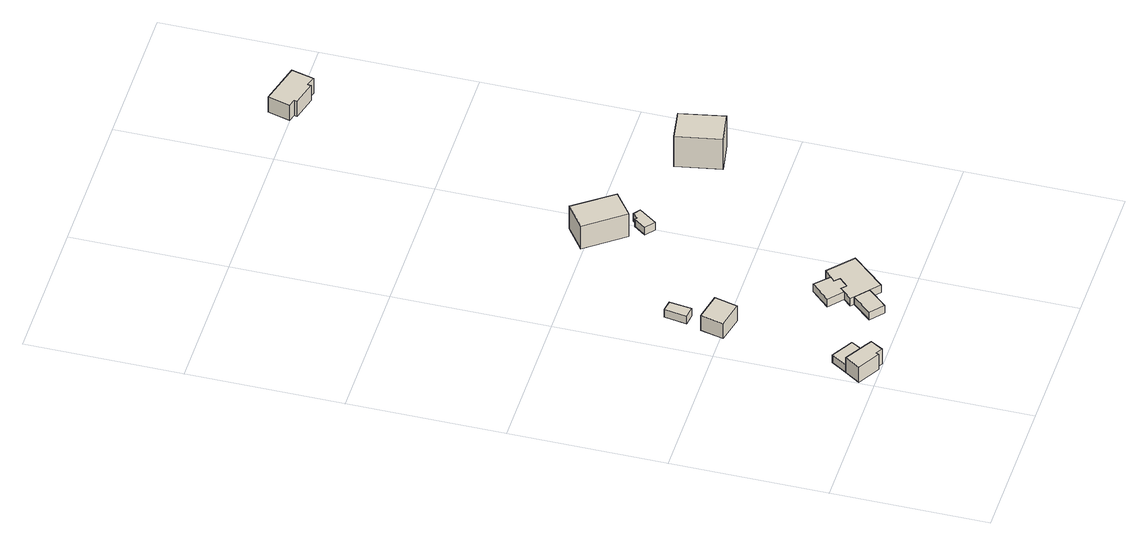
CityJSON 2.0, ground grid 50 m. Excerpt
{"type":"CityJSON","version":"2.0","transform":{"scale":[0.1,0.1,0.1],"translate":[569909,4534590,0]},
"CityObjects":{
"building1":{"type":"Building","geometry":[{"type":"MultiSurface","lod":"1","boundaries":[[[0,1,2,3,4,5,6]],[[0,6,7,8]],[[6,5,9,7]],[[5,4,10,9]],[[4,3,11,10]],[[3,2,12,11]],[[2,1,13,12]],[[1,0,8,13]],[[8,7,9,10,11,12,13]]]}]},
"building2":{"type":"Building","geometry":[{"type":"MultiSurface","lod":"1","boundaries":[[[1,0,14,15]],[[1,15,16,17]],[[15,14,18,16]],[[14,0,19,18]],[[0,1,17,19]],[[17,16,18,19]]]}]},
"building3":{"type":"Building","geometry":[{"type":"MultiSurface","lod":"1","boundaries":[[[20,21,22,23]],[[20,23,24,25]],[[23,22,26,24]],[[22,21,27,26]],[[21,20,25,27]],[[25,24,26,27]]]}]},
"building4":{"type":"Building","geometry":[{"type":"MultiSurface","lod":"1","boundaries":[[[28,29,30,31]],[[28,31,32,33]],[[31,30,34,32]],[[30,29,35,34]],[[29,28,33,35]],[[33,32,34,35]]]}]},
"building5":{"type":"Building","geometry":[{"type":"MultiSurface","lod":"1","boundaries":[[[36,37,38,39]],[[36,39,40,41]],[[39,38,42,40]],[[38,37,43,42]],[[37,36,41,43]],[[41,40,42,43]]]}]},
"building6":{"type":"Building","geometry":[{"type":"MultiSurface","lod":"1","boundaries":[[[44,45,46,47,48,49,50,51]],[[44,51,52,53]],[[51,50,54,52]],[[50,49,55,54]],[[49,48,56,55]],[[48,47,57,56]],[[47,46,58,57]],[[46,45,59,58]],[[45,44,53,59]],[[53,52,54,55,56,57,58,59]]]}]},
"building7":{"type":"Building","geometry":[{"type":"MultiSurface","lod":"1","boundaries":[[[60,61,39,38,62,50,49,48,47,46,45,63]],[[60,63,64,65]],[[63,45,59,64]],[[45,46,58,59]],[[46,47,57,58]],[[47,48,56,57]],[[48,49,55,56]],[[49,50,54,55]],[[50,62,66,54]],[[62,38,42,66]],[[38,39,40,42]],[[39,61,67,40]],[[61,60,65,67]],[[65,64,59,58,57,56,55,54,66,42,40,67]]]}]},
"building8":{"type":"Building","geometry":[{"type":"MultiSurface","lod":"1","boundaries":[[[68,69,70,71]],[[68,71,72,73]],[[71,70,74,72]],[[70,69,75,74]],[[69,68,73,75]],[[73,72,74,75]]]}]},
"building9":{"type":"Building","geometry":[{"type":"MultiSurface","lod":"1","boundaries":[[[76,77,78,79,80,81]],[[76,81,82,83]],[[81,80,84,82]],[[80,79,85,84]],[[79,78,86,85]],[[78,77,87,86]],[[77,76,83,87]],[[83,82,84,85,86,87]]]}]},
"building10":{"type":"Building","geometry":[{"type":"MultiSurface","lod":"1","boundaries":[[[88,89,90,91]],[[88,91,92,93]],[[91,90,94,92]],[[90,89,95,94]],[[89,88,93,95]],[[93,92,94,95]]]}]},
"building11":{"type":"Building","geometry":[{"type":"MultiSurface","lod":"1","boundaries":[[[96,97,98,99,100,101,102,103]],[[96,103,104,105]],[[103,102,106,104]],[[102,101,107,106]],[[101,100,108,107]],[[100,99,109,108]],[[99,98,110,109]],[[98,97,111,110]],[[97,96,105,111]],[[105,104,106,107,108,109,110,111]]]}]}
},
"vertices":[
[38,98,0],[110,55,0],[128,44,0],[103,4,0],[83,16,0],[78,7,0],[6,49,0],[6,49,60],[38,98,60],[78,7,60],[83,16,60],[103,4,60],[128,44,60],[110,55,60],
[71,149,0],[141,108,0],[141,108,30],[110,55,30],[71,149,30],[38,98,30],
[105,566,0],[193,547,0],[174,472,0],[86,492,0],[86,492,60],[105,566,60],[174,472,60],[193,547,60],
[121,615,0],[133,688,0],[169,682,0],[160,610,0],[160,610,30],[121,615,30],[169,682,30],[133,688,30],
[326,57,0],[285,94,0],[340,156,0],[382,120,0],[382,120,30],[326,57,30],[340,156,30],[285,94,30],
[362,290,0],[407,247,0],[393,234,0],[408,219,0],[381,191,0],[366,205,0],[352,190,0],[307,230,0],[307,230,30],[362,290,30],[352,190,30],[366,205,30],[381,191,30],[408,219,30],[393,234,30],[407,247,30],
[508,199,0],[412,93,0],[330,165,0],[430,269,0],[430,269,30],[508,199,30],[330,165,30],[412,93,30],
[453,886,0],[361,1010,0],[439,1067,0],[530,944,0],[530,944,90],[453,886,90],[439,1067,90],[361,1010,90],
[545,876,0],[503,818,0],[473,842,0],[502,881,0],[508,875,0],[523,892,0],[523,892,30],[545,876,30],[508,875,30],[502,881,30],[473,842,30],[503,818,30],
[895,858,0],[923,713,0],[819,696,0],[792,841,0],[792,841,120],[895,858,120],[819,696,120],[923,713,120],
[703,2074,0],[838,2038,0],[820,1966,0],[789,1975,0],[786,1964,0],[707,1985,0],[708,1995,0],[683,2001,0],[683,2001,60],[703,2074,60],[708,1995,60],[707,1985,60],[786,1964,60],[789,1975,60],[820,1966,60],[838,2038,60]
]}
